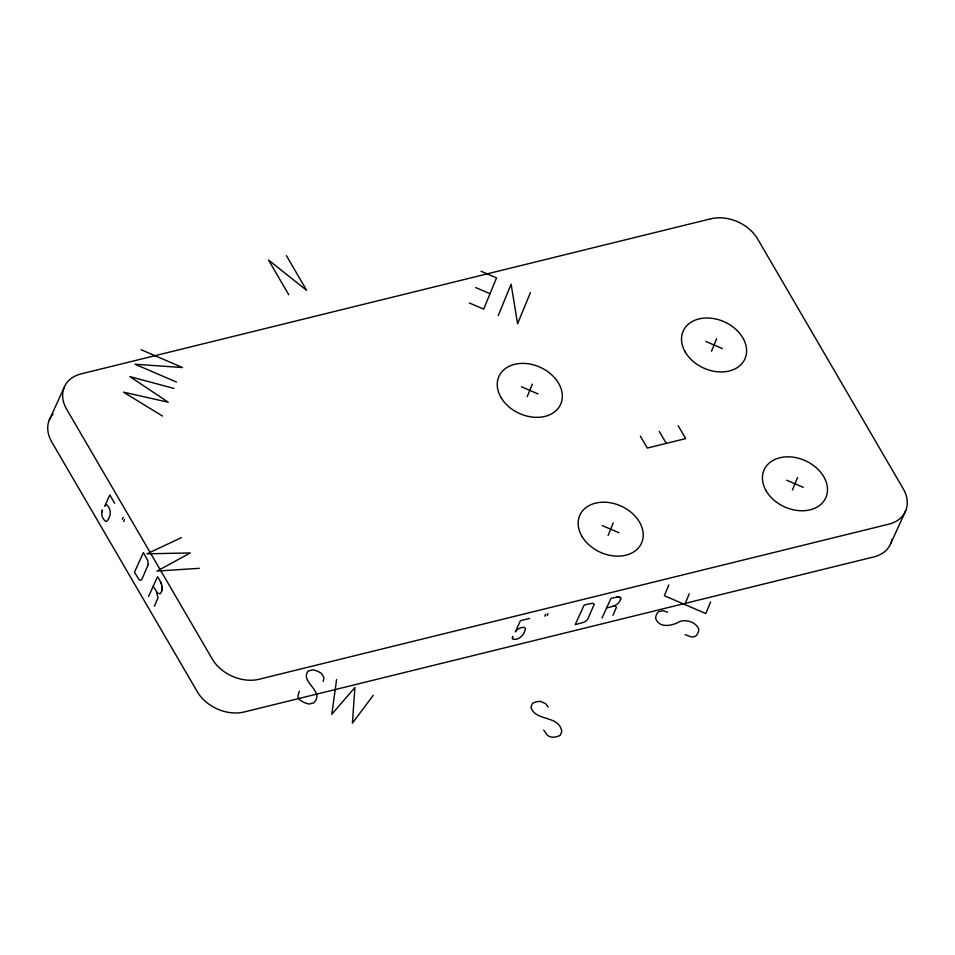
<?xml version="1.0" encoding="UTF-8"?>
<svg xmlns="http://www.w3.org/2000/svg" width="955" height="955" viewBox="0 0 955 955"><rect width="100%" height="100%" fill="white"/><g stroke="black" fill="none" stroke-linecap="round" stroke-linejoin="round"><path stroke-width="1.43" d="M336.59 679.578L331.803 714.28L354.89 687.469L352.407 723.15L373.25 695.371M512.19 638.334L512.751 636.412L512.668 639.11C519.09 640.721 524.749 634.335 525.477 628.33L523.877 627.232L520.594 627.817L517.324 629.452L515.318 631.9L520.427 620.69L529.643 618.422M101.696 512.31L102.436 509.994C100.681 513.886 102.34 519.162 105.874 521.442L106.829 521.299C110.887 516.81 111.628 509.707 107.199 505.255L106.256 504.849L104.728 506.15L109.837 494.941L114.684 503.273M606.652 607.858C612.191 606.879 620.237 604.706 620.857 597.961L618.589 596.768L610.961 598.391L602.008 618.04M620.678 599.298L620.07 597.102M153.218 586.239L157.456 592.995L160.01 593.843C164.857 588.937 160.691 581.38 157.527 576.772L148.574 596.421M161.849 590.799L162.099 586.537M299.309 691.193L297.912 696.052A7.234 5.408 24.5 0 0 300.324 700.242A16.641 12.451 24.5 0 0 309.122 704.026L313.706 702.856C325.583 691.253 299.309 681.989 308.214 671.007L312.846 669.825A16.641 12.451 24.5 0 1 321.632 673.609L324.008 677.811L323.172 681.393M498.283 315.437L511.128 284.208L517.586 323.757L530.431 292.528M527.22 396.612L532.353 384.113M608.12 535.421L613.253 522.934M711.487 351.225L716.632 338.738M668.798 584.949L664.37 595.717L705.817 613.564L710.615 601.889M684.831 604.527L689.259 593.759M792.387 490.034L797.532 477.548M49.278 420.069L64.188 387.348M122.3 519.293L123.183 517.371M123.577 521.49L124.46 519.556M154.376 606.318L157.993 597.83L156.608 592.016M544.78 616.166L545.663 614.244M547.203 615.569L548.075 613.647M613.003 615.307L616.5 607.117L615.008 606.007L613.074 606.258M890.812 543.431L905.722 510.71M181.402 537.629L146.939 553.828L190.332 552.945L157.002 571.078L199.297 568.321M616.644 596.994L618.589 596.768M173.906 388.41L129.892 376.616L168.223 402.222L123.505 392.159L162.529 416.07M705.769 341.413L722.35 348.551M481.022 271.244L496.528 277.917L483.684 309.145L469.394 302.986M475.733 287.574L490.022 293.734M786.669 480.222L803.251 487.36M521.502 386.787L538.083 393.938M602.402 525.608L618.971 532.747M141.042 349.697L182.489 367.544L135.061 364.237L176.496 382.084M667.664 612.191L663.045 610.687L658.389 611.773A16.641 12.451 24.5 0 0 655.667 618.398C659.057 628.617 672.618 625.919 679.662 621.562C686.251 618.983 696.219 622.314 698.762 629.166A16.641 12.451 24.5 0 1 696.04 635.779A7.234 5.408 24.5 0 1 691.408 636.913L685.081 634.633M678.122 425.62L685.69 438.608L647.299 448.062L640.327 436.089M659.284 431.421L666.256 443.395M286.404 255.63L306.627 290.332L268.522 260.035L288.744 294.737M548.254 707.201L545.58 703.596L540.602 701.4A16.641 12.451 24.5 0 0 532.46 703.405L530.944 707.201C535.206 721.765 559.093 714.758 561.815 731.435L560.31 735.207A16.641 12.451 24.5 0 1 552.169 737.212A7.234 5.408 24.5 0 1 547.179 735.04L543.693 729.99M160.524 581.917L161.491 584.078M892.006 539.336A36.111 27.003 24.5 0 1 873.825 556.908L244.229 711.976A36.111 27.003 24.5 0 1 197.339 691.778L51.725 441.914A36.111 27.003 24.5 0 1 53.074 414.088M594.177 604.384L588.077 618.494A5.539 2.531 -30.2 0 1 583.803 622.29L575.22 624.63L584.162 605.016L592.506 603.19L594.177 604.384M148.24 564.548L141.961 579.088A5.539 2.674 76.2 0 1 139.036 579.59L134.464 572.2L143.405 552.587L147.739 560.49L148.24 564.548M710.771 218.802L81.175 373.871A36.111 27.003 24.5 0 0 66.635 409.194L212.261 659.046A36.111 27.003 24.5 0 0 259.151 679.244L888.747 524.188A36.111 27.003 24.5 0 0 903.275 488.865L757.661 239.001A36.111 27.003 24.5 0 0 710.771 218.802M766.161 490.882A33.855 25.319 24.5 0 0 822.494 502.784A33.855 25.319 24.5 0 0 796.219 457.708A33.855 25.319 24.5 0 0 766.161 490.882M500.993 397.459A33.855 25.319 24.5 0 0 557.326 409.361A33.855 25.319 24.5 0 0 531.052 364.273A33.855 25.319 24.5 0 0 500.993 397.459M685.272 352.073A33.855 25.319 24.5 0 0 741.593 363.974A33.855 25.319 24.5 0 0 715.319 318.886A33.855 25.319 24.5 0 0 685.272 352.073M581.893 536.268A33.855 25.319 24.5 0 0 638.215 548.17A33.855 25.319 24.5 0 0 611.952 503.082A33.855 25.319 24.5 0 0 581.893 536.268"/></g></svg>
